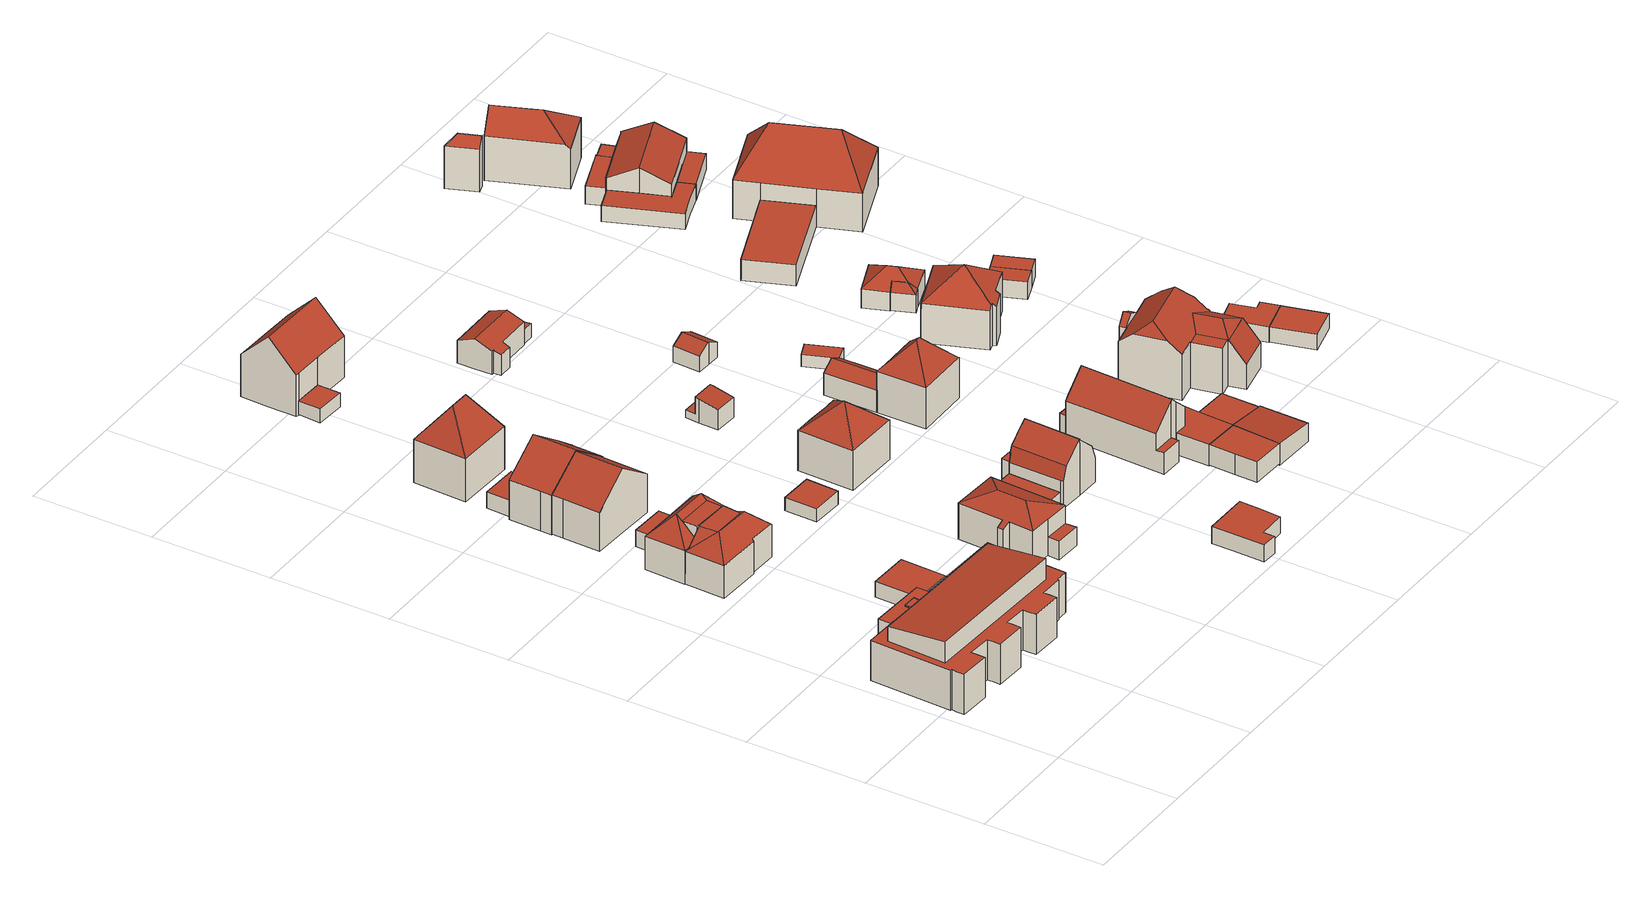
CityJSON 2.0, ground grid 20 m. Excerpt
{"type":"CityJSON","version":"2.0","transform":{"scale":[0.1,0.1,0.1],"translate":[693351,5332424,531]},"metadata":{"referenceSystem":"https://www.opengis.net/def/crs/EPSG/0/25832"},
"CityObjects":{
"building1":{"type":"Building","attributes":{"Gemeindeschluessel":"09162000","HoeheDach":"539.800","HoeheGrund":"533.140","Methode":"2000","NiedrigsteTraufeDesGebaeudes":"539.800","Geometrietyp2DReferenz":"3000","function":"51009_1610","roofType":"1000","measuredHeight":6.66},"geometry":[{"type":"MultiSurface","lod":"2","boundaries":[[[0,1,2,3,4,5,6,7,8,9,10,11,12,13]],[[0,14,15,1]],[[9,16,17,10]],[[5,18,19,6]],[[7,20,21,8]],[[22,23,24,17,16,21,20,19,18,25,26,27,15,14]],[[11,24,23,12]],[[3,26,25,4]],[[12,23,22,13]],[[1,15,27,2]],[[2,27,26,3]],[[6,19,20,7]],[[8,21,16,9]],[[13,22,14,0]],[[10,17,24,11]],[[4,25,18,5]]],"semantics":{"surfaces":[{"type":"GroundSurface"},{"type":"WallSurface"},{"type":"RoofSurface"}],"values":[0,1,1,1,1,2,1,1,1,1,1,1,1,1,1,1]}}]},
"building2":{"type":"Building","attributes":{"Gemeindeschluessel":"09162000","HoeheDach":"543.590","HoeheGrund":"533.130","Methode":"2000","NiedrigsteTraufeDesGebaeudes":"540.020","Geometrietyp2DReferenz":"3000","function":"31001_9998","roofType":"1000","measuredHeight":10.46,"storeysAboveGround":3},"geometry":[{"type":"MultiSurface","lod":"2","boundaries":[[[8,28,29,30]],[[31,32,33,34,35,36]],[[37,38,39,40]],[[41,42,43,44,45,46]],[[4,47,48,3]],[[13,49,50,12]],[[51,52,53,54]],[[10,55,56,9]],[[45,57,52,51,58,46]],[[3,48,59,60]],[[61,62,63,64]],[[52,57,45,44,43,65,66,67,68,69,70,71,39,38,72,73,74,75,35,34,33,76,63,62,77,78,59,48,47,79,80,29,28,56,55,81,50,49,82,83,84,53],[85,86,87,88]],[[53,84,83,89,90,54]],[[91,76,33,32]],[[92,93,60,59,78,77]],[[5,79,47,4]],[[69,68,67,94,95,96]],[[73,72,38,37,97,98]],[[87,99,100,88]],[[9,56,28,8]],[[101,102,36,35,75,74]],[[0,82,49,13]],[[103,104,40,39,71,70]],[[12,50,81,11]],[[6,80,79,5]],[[88,100,105,85]],[[64,63,76,91]],[[99,106,105,100]],[[93,92,61,64,91,32,31,36,102,101,98,97,37,40,104,103,96,95,94,107,108,42,41,46,58,51,54,90,89,0,13,12,11,10,9,8,30,6,5,4,3,60]],[[86,106,99,87]],[[85,105,106,86]],[[89,83,82,0]],[[11,81,55,10]],[[42,108,107,66,65,43]],[[94,67,66,107]],[[92,77,62,61]],[[101,74,73,98]],[[6,30,29,80]],[[103,70,69,96]]],"semantics":{"surfaces":[{"type":"WallSurface"},{"type":"RoofSurface"},{"type":"GroundSurface"}],"values":[0,0,0,0,0,0,0,0,0,0,0,1,0,0,0,0,0,0,0,0,0,0,0,0,0,0,0,1,2,0,0,0,0,0,0,0,0,0,0]}}]},
"building3":{"type":"Building","attributes":{"Gemeindeschluessel":"09162000","HoeheDach":"541.730","HoeheGrund":"533.090","Methode":"2000","NiedrigsteTraufeDesGebaeudes":"538.731","Geometrietyp2DReferenz":"3000","function":"31001_1000","roofType":"3200","measuredHeight":8.64,"storeysAboveGround":2},"geometry":[{"type":"MultiSurface","lod":"2","boundaries":[[[109,110,111,112]],[[113,114,115,116,117,118]],[[119,117,116,120]],[[117,119,121,111,110,122,123,118]],[[124,125,126,127,128,129,120]],[[130,123,127,126]],[[119,120,129]],[[124,120,116,115]],[[122,110,109]],[[114,125,124,115]],[[126,125,114,113,130]],[[130,113,118,123]],[[129,128,112,121,119]],[[112,111,121]],[[128,127,123,122,109,112]]],"semantics":{"surfaces":[{"type":"RoofSurface"},{"type":"GroundSurface"},{"type":"WallSurface"}],"values":[0,1,2,2,0,0,0,2,0,2,2,2,0,0,0]}}]},
"building4":{"type":"Building","attributes":{"Gemeindeschluessel":"09162000","HoeheDach":"535.690","HoeheGrund":"532.960","Methode":"1000","NiedrigsteTraufeDesGebaeudes":"535.690","Geometrietyp2DReferenz":"3000","function":"31001_2000","roofType":"1000","measuredHeight":2.73},"geometry":[{"type":"MultiSurface","lod":"2","boundaries":[[[131,132,133,134]],[[135,136,137,138]],[[138,137,132,131]],[[136,133,132,137]],[[138,131,134,135]],[[134,133,136,135]]],"semantics":{"surfaces":[{"type":"WallSurface"},{"type":"RoofSurface"},{"type":"GroundSurface"}],"values":[0,0,0,1,2,0]}}]},
"building5":{"type":"Building","attributes":{"Gemeindeschluessel":"09162000","HoeheDach":"542.100","HoeheGrund":"533.000","Methode":"2000","NiedrigsteTraufeDesGebaeudes":"538.499","Geometrietyp2DReferenz":"3000","function":"31001_1000","roofType":"3100","measuredHeight":9.1,"storeysAboveGround":2},"geometry":[{"type":"MultiSurface","lod":"2","boundaries":[[[139,140,141,142]],[[143,144,145,146,147]],[[148,149,150,151]],[[149,152,153,150]],[[153,152,147,146,154,141]],[[149,148,155]],[[156,139,142,157,145,144]],[[158,151,150]],[[139,156,159,155,148,151,158,140]],[[157,154,146,145]],[[158,150,153,140]],[[142,141,154,157]],[[159,156,144,143]],[[149,155,159,152]],[[153,141,140]],[[159,143,147,152]]],"semantics":{"surfaces":[{"type":"WallSurface"},{"type":"RoofSurface"},{"type":"GroundSurface"}],"values":[0,0,1,1,1,0,2,0,0,0,1,0,0,1,1,1]}}]},
"building6":{"type":"Building","attributes":{"Gemeindeschluessel":"09162000","HoeheDach":"535.598","HoeheGrund":"532.800","Methode":"1000","NiedrigsteTraufeDesGebaeudes":"535.598","Geometrietyp2DReferenz":"3000","function":"31001_2000","roofType":"1000","measuredHeight":2.8},"geometry":[{"type":"MultiSurface","lod":"2","boundaries":[[[160,161,162,163]],[[164,165,162,161]],[[160,163,166,167]],[[163,162,165,166]],[[166,165,164,167]],[[167,164,161,160]]],"semantics":{"surfaces":[{"type":"WallSurface"},{"type":"RoofSurface"},{"type":"GroundSurface"}],"values":[0,1,2,0,0,0]}}]},
"building7":{"type":"Building","attributes":{"Gemeindeschluessel":"09162000","HoeheDach":"543.839","HoeheGrund":"532.810","Methode":"1000","NiedrigsteTraufeDesGebaeudes":"539.533","Geometrietyp2DReferenz":"3000","function":"31001_1000","roofType":"3100","measuredHeight":11.03,"storeysAboveGround":2},"geometry":[{"type":"MultiSurface","lod":"2","boundaries":[[[168,169,170,171]],[[172,173,174,175,171,170]],[[176,177,178,179,180,181]],[[181,180,169,168]],[[179,172,170,169,180]],[[182,183,178,177]],[[178,183,173,172,179]],[[174,173,183,182]],[[177,176,181,168,171,175,174,182]]],"semantics":{"surfaces":[{"type":"WallSurface"},{"type":"RoofSurface"},{"type":"GroundSurface"}],"values":[0,0,0,0,1,0,1,0,2]}}]},
"building8":{"type":"Building","attributes":{"Gemeindeschluessel":"09162000","HoeheDach":"535.730","HoeheGrund":"532.860","Methode":"1000","NiedrigsteTraufeDesGebaeudes":"535.730","Geometrietyp2DReferenz":"3000","function":"31001_2000","roofType":"1000","measuredHeight":2.87,"storeysAboveGround":1},"geometry":[{"type":"MultiSurface","lod":"2","boundaries":[[[184,185,186,187]],[[188,189,190,191]],[[187,186,189,188]],[[186,185,192,190,189]],[[188,191,193,184,187]],[[193,192,185,184]],[[191,190,192,193]]],"semantics":{"surfaces":[{"type":"WallSurface"},{"type":"RoofSurface"},{"type":"GroundSurface"}],"values":[0,0,0,1,2,0,0]}}]},
"building9":{"type":"Building","attributes":{"Gemeindeschluessel":"09162000","HoeheDach":"543.816","HoeheGrund":"532.580","Methode":"2000","NiedrigsteTraufeDesGebaeudes":"535.851","Geometrietyp2DReferenz":"3000","function":"31001_1000","roofType":"3100","measuredHeight":11.24,"storeysAboveGround":2},"geometry":[{"type":"MultiSurface","lod":"2","boundaries":[[[194,195,196,197,198,199,200]],[[201,202,203,195,194,204]],[[205,206,207,208,202,201,204,209,210,211,212,213,214,215,216,217,218,219,220]],[[215,221,222,216]],[[204,194,200,209]],[[220,223,224,205]],[[205,224,225,206]],[[226,227,228,229]],[[212,197,196,213]],[[218,230,231,219]],[[211,198,197,212]],[[206,225,232,207]],[[208,207,232,229,228,203,202]],[[209,200,199,210]],[[232,225,224,223,231,230,226,229]],[[203,228,227,222,221,233,196,195]],[[233,214,213,196]],[[227,226,230,218,217,216,222]],[[210,199,198,211]],[[214,233,221,215]],[[219,231,223,220]]],"semantics":{"surfaces":[{"type":"RoofSurface"},{"type":"WallSurface"},{"type":"GroundSurface"}],"values":[0,1,2,1,1,1,1,1,1,1,1,1,1,1,0,0,1,1,1,1,1]}}]},
"building10":{"type":"Building","attributes":{"Gemeindeschluessel":"09162000","HoeheDach":"545.790","HoeheGrund":"532.660","Methode":"2000","NiedrigsteTraufeDesGebaeudes":"536.599","Geometrietyp2DReferenz":"3000","function":"31001_1000","roofType":"3200","measuredHeight":13.13,"storeysAboveGround":2},"geometry":[{"type":"MultiSurface","lod":"2","boundaries":[[[234,235,236,237]],[[238,239,240,241,242,243,244,245]],[[240,236,235,246,247,241]],[[234,248,249,250,251,252,253,254,247,246,235]],[[255,243,242,256]],[[247,254,253,257,256,242,241]],[[248,258,245,249]],[[252,259,257,253]],[[234,237,258,248]],[[244,243,255,259,252,251,250]],[[256,257,259,255]],[[237,236,240,239]],[[244,250,249,245]],[[238,245,258]],[[237,239,238,258]]],"semantics":{"surfaces":[{"type":"WallSurface"},{"type":"RoofSurface"},{"type":"GroundSurface"}],"values":[0,1,0,2,0,0,0,0,0,0,1,1,0,1,1]}}]},
"building11":{"type":"Building","attributes":{"Gemeindeschluessel":"09162000","HoeheDach":"540.600","HoeheGrund":"532.830","Methode":"2000","NiedrigsteTraufeDesGebaeudes":"535.980","Geometrietyp2DReferenz":"3000","function":"31001_1000","roofType":"3200","measuredHeight":7.77,"storeysAboveGround":2},"geometry":[{"type":"MultiSurface","lod":"2","boundaries":[[[260,261,262,263]],[[264,265,266,267]],[[268,269,270,271]],[[272,273,274,275,276,277,278,260,263,279,280,281]],[[274,282,283,275]],[[277,284,285,278]],[[274,273,265,264,282]],[[276,286,284,277]],[[261,285,284,287,268,271,288,262]],[[288,279,263,262]],[[280,271,270,281]],[[289,290,269,268,287]],[[286,266,265,289,287,284]],[[276,275,283,267,266,286]],[[279,288,271,280]],[[273,272,290,289,265]],[[282,264,267,283]],[[272,281,270,269,290]],[[261,260,278,285]]],"semantics":{"surfaces":[{"type":"WallSurface"},{"type":"RoofSurface"},{"type":"GroundSurface"}],"values":[0,0,1,2,0,0,0,0,1,0,0,1,1,0,0,0,1,0,0]}}]},
"building12":{"type":"Building","attributes":{"Gemeindeschluessel":"09162000","HoeheDach":"535.131","HoeheGrund":"532.790","Methode":"1000","NiedrigsteTraufeDesGebaeudes":"535.131","Geometrietyp2DReferenz":"3000","function":"31001_2000","roofType":"1000","measuredHeight":2.34},"geometry":[{"type":"MultiSurface","lod":"2","boundaries":[[[291,292,293,294]],[[292,295,296,293]],[[293,296,297,294]],[[294,297,298,291]],[[291,298,295,292]],[[297,296,295,298]]],"semantics":{"surfaces":[{"type":"GroundSurface"},{"type":"WallSurface"},{"type":"RoofSurface"}],"values":[0,1,1,1,1,2]}}]},
"building13":{"type":"Building","attributes":{"Gemeindeschluessel":"09162000","HoeheDach":"535.209","HoeheGrund":"532.780","Methode":"1000","NiedrigsteTraufeDesGebaeudes":"535.209","Geometrietyp2DReferenz":"3000","function":"51009_1610","roofType":"1000","measuredHeight":2.43},"geometry":[{"type":"MultiSurface","lod":"2","boundaries":[[[299,300,301,302]],[[303,299,302,304]],[[305,300,299,303]],[[304,302,301,306]],[[306,301,300,305]],[[304,306,305,303]]],"semantics":{"surfaces":[{"type":"RoofSurface"},{"type":"WallSurface"},{"type":"GroundSurface"}],"values":[0,1,1,1,1,2]}}]},
"building14":{"type":"Building","attributes":{"Gemeindeschluessel":"09162000","HoeheDach":"535.800","HoeheGrund":"532.840","Methode":"1000","NiedrigsteTraufeDesGebaeudes":"535.800","Geometrietyp2DReferenz":"3000","function":"31001_2000","roofType":"1000","measuredHeight":2.96},"geometry":[{"type":"MultiSurface","lod":"2","boundaries":[[[307,308,309,310]],[[310,309,311,312,313]],[[281,272,313,312]],[[308,314,311,309]],[[307,272,281,314,308]],[[281,312,311,314]],[[272,307,310,313]]],"semantics":{"surfaces":[{"type":"WallSurface"},{"type":"RoofSurface"},{"type":"GroundSurface"}],"values":[0,1,0,0,2,0,0]}}]},
"building15":{"type":"Building","attributes":{"Gemeindeschluessel":"09162000","HoeheDach":"536.306","HoeheGrund":"533.400","Methode":"1000","NiedrigsteTraufeDesGebaeudes":"536.306","Geometrietyp2DReferenz":"3000","function":"31001_2000","roofType":"1000","measuredHeight":2.91},"geometry":[{"type":"MultiSurface","lod":"2","boundaries":[[[315,316,317,318,319,320,321]],[[315,322,323,324,316]],[[321,325,322,315]],[[326,319,318,327]],[[322,325,328,326,327,329,324,323]],[[327,318,317,329]],[[329,317,316,324]],[[328,320,319,326]],[[325,321,320,328]]],"semantics":{"surfaces":[{"type":"RoofSurface"},{"type":"WallSurface"},{"type":"GroundSurface"}],"values":[0,1,1,1,2,1,1,1,1]}}]},
"building16":{"type":"Building","attributes":{"Gemeindeschluessel":"09162000","HoeheDach":"535.307","HoeheGrund":"532.850","Methode":"1000","NiedrigsteTraufeDesGebaeudes":"535.307","Geometrietyp2DReferenz":"3000","function":"31001_2000","roofType":"1000","measuredHeight":2.46},"geometry":[{"type":"MultiSurface","lod":"2","boundaries":[[[330,331,332,333,334]],[[335,336,337,338,339]],[[331,338,337,332]],[[330,339,338,331]],[[334,335,339,330]],[[333,336,335,334]],[[332,337,336,333]]],"semantics":{"surfaces":[{"type":"GroundSurface"},{"type":"RoofSurface"},{"type":"WallSurface"}],"values":[0,1,2,2,2,2,2]}}]},
"building17":{"type":"Building","attributes":{"Gemeindeschluessel":"09162000","HoeheDach":"544.731","HoeheGrund":"532.720","Methode":"1000","NiedrigsteTraufeDesGebaeudes":"539.828","Geometrietyp2DReferenz":"3000","function":"31001_1000","roofType":"3100","measuredHeight":12.01,"storeysAboveGround":2},"geometry":[{"type":"MultiSurface","lod":"2","boundaries":[[[340,341,342,343,344,345]],[[346,347,348,340,345,349]],[[350,348,347,351]],[[342,341,352,353,354,343]],[[348,350,355,352,341,340]],[[356,346,349,357]],[[351,347,346,356]],[[358,344,343,354]],[[349,345,344,358,359,357]],[[355,350,351,356,357,359,358,354,353,352]]],"semantics":{"surfaces":[{"type":"RoofSurface"},{"type":"WallSurface"},{"type":"GroundSurface"}],"values":[0,0,1,1,1,1,1,1,1,2]}}]},
"building18":{"type":"Building","attributes":{"Gemeindeschluessel":"09162000","HoeheDach":"537.355","HoeheGrund":"532.700","Methode":"2000","NiedrigsteTraufeDesGebaeudes":"536.132","Geometrietyp2DReferenz":"3000","function":"51009_1610","roofType":"2100","measuredHeight":4.66},"geometry":[{"type":"MultiSurface","lod":"2","boundaries":[[[360,361,362,363]],[[354,364,365,353]],[[353,360,363,354]],[[364,362,361,365]],[[365,361,360,353]],[[354,363,362,364]]],"semantics":{"surfaces":[{"type":"RoofSurface"},{"type":"GroundSurface"},{"type":"WallSurface"}],"values":[0,1,2,2,2,2]}}]},
"building19":{"type":"Building","attributes":{"Gemeindeschluessel":"09162000","HoeheDach":"543.880","HoeheGrund":"532.880","Methode":"2000","NiedrigsteTraufeDesGebaeudes":"537.580","Geometrietyp2DReferenz":"3000","function":"31001_1000","roofType":"3500","measuredHeight":11,"storeysAboveGround":2},"geometry":[{"type":"MultiSurface","lod":"2","boundaries":[[[366,367,368,369,370]],[[371,372,373]],[[374,375,372,376]],[[377,378,370,369]],[[379,380,381,367,366,382,374,376]],[[374,382,378,377,383,375]],[[373,384,385]],[[381,386,368,367]],[[381,380,385,384,386]],[[379,371,385,380]],[[373,372,375,383,368,386,384]],[[379,376,372,371]],[[369,368,383,377]],[[366,370,378,382]],[[371,373,385]]],"semantics":{"surfaces":[{"type":"WallSurface"},{"type":"RoofSurface"},{"type":"GroundSurface"}],"values":[0,1,0,1,2,0,1,0,0,0,1,0,0,0,1]}}]},
"building20":{"type":"Building","attributes":{"Gemeindeschluessel":"09162000","HoeheDach":"542.470","HoeheGrund":"532.840","Methode":"2000","NiedrigsteTraufeDesGebaeudes":"536.960","Geometrietyp2DReferenz":"3000","function":"31001_1000","roofType":"3400","measuredHeight":9.63,"storeysAboveGround":2},"geometry":[{"type":"MultiSurface","lod":"2","boundaries":[[[387,388,389,390]],[[391,392,393,394,395,396]],[[393,397,398,399,400,394]],[[401,402,398,397]],[[403,404,388,387]],[[394,400,405,406,407,395]],[[395,407,408,389,388,404,396]],[[409,410,405,400,399]],[[392,411,401,397,393]],[[412,402,401,411]],[[413,406,405,410,414,415]],[[416,408,407,406,413]],[[416,413,415,417]],[[412,409,399,398,402]],[[391,396,404,403]],[[392,391,403,387,390,418,414,410,409,412,411]],[[418,390,389,408,416,417]],[[418,417,415,414]]],"semantics":{"surfaces":[{"type":"WallSurface"},{"type":"RoofSurface"},{"type":"GroundSurface"}],"values":[0,0,1,1,0,1,1,0,0,0,0,0,1,0,0,2,0,0]}}]},
"building21":{"type":"Building","attributes":{"Gemeindeschluessel":"09162000","HoeheDach":"536.840","HoeheGrund":"532.590","Methode":"2000","NiedrigsteTraufeDesGebaeudes":"533.920","Geometrietyp2DReferenz":"3000","function":"31001_2000","roofType":"2100","measuredHeight":4.25},"geometry":[{"type":"MultiSurface","lod":"2","boundaries":[[[419,420,421,422,423,424]],[[423,422,425,426,427,428,429]],[[430,419,424,431]],[[432,420,419,430]],[[425,422,421,433]],[[420,432,434,435,436,433,421]],[[431,424,423,429]],[[433,436,426,425]],[[427,426,436,435]],[[434,432,430,431,429,428,427,435]]],"semantics":{"surfaces":[{"type":"RoofSurface"},{"type":"WallSurface"},{"type":"GroundSurface"}],"values":[0,1,1,1,1,1,1,0,1,2]}}]},
"building22":{"type":"Building","attributes":{"Gemeindeschluessel":"09162000","HoeheDach":"536.659","HoeheGrund":"533.250","Methode":"1000","NiedrigsteTraufeDesGebaeudes":"536.659","Geometrietyp2DReferenz":"3000","function":"31001_2000","roofType":"1000","measuredHeight":3.41},"geometry":[{"type":"MultiSurface","lod":"2","boundaries":[[[437,438,439,440]],[[441,442,443,444]],[[442,441,438,437]],[[439,438,441,444,445,446,447]],[[446,448,449,447]],[[448,446,445,444,443]],[[447,449,440,439]],[[437,440,449,448,443,442]]],"semantics":{"surfaces":[{"type":"WallSurface"},{"type":"GroundSurface"},{"type":"RoofSurface"}],"values":[0,0,0,1,0,0,0,2]}}]},
"building23":{"type":"Building","attributes":{"Gemeindeschluessel":"09162000","HoeheDach":"537.062","HoeheGrund":"531.990","Methode":"2000","NiedrigsteTraufeDesGebaeudes":"535.500","Geometrietyp2DReferenz":"3000","function":"31001_1000","roofType":"3100","measuredHeight":5.07,"storeysAboveGround":1},"geometry":[{"type":"MultiSurface","lod":"2","boundaries":[[[450,451,452,453,454,455]],[[456,457,458,459]],[[460,458,457,461]],[[452,451,450,462,463,464,465,460,461,466]],[[467,462,450,455]],[[468,465,464,469]],[[463,462,467,470,469,464]],[[466,461,457,456,471,472]],[[453,452,466,472]],[[473,468,469,470,467,455,454,453,472,471,456,459]],[[465,468,473,459,458,460]]],"semantics":{"surfaces":[{"type":"WallSurface"},{"type":"RoofSurface"},{"type":"GroundSurface"}],"values":[0,0,1,1,0,0,0,0,0,2,0]}}]},
"building24":{"type":"Building","attributes":{"Gemeindeschluessel":"09162000","HoeheDach":"543.070","HoeheGrund":"532.883","Methode":"2000","NiedrigsteTraufeDesGebaeudes":"536.210","Geometrietyp2DReferenz":"3000","function":"31001_1000","roofType":"3100","measuredHeight":10.19,"storeysAboveGround":2},"geometry":[{"type":"MultiSurface","lod":"2","boundaries":[[[474,475,476,477]],[[478,479,476,480,481]],[[482,483,484,485]],[[486,487,488,489]],[[490,491,492,493]],[[494,495,496,497]],[[498,477,476,479,499]],[[500,490,493,474,477,498,482,485,501,502,494,497,486,489]],[[498,499,483,482]],[[500,489,488,503,504]],[[478,484,483,499,479]],[[502,505,495,494]],[[488,487,496,495,505,506,481,480,503]],[[491,507,508,492]],[[501,485,484,478,481,506]],[[507,504,509,508]],[[501,506,505,502]],[[474,493,492,508,509,475]],[[497,496,487,486]],[[504,503,480,476,475,509]],[[490,500,504,507,491]]],"semantics":{"surfaces":[{"type":"WallSurface"},{"type":"GroundSurface"},{"type":"RoofSurface"}],"values":[0,0,0,0,0,0,0,1,0,0,2,0,2,2,0,0,0,0,0,2,0]}}]},
"building25":{"type":"Building","attributes":{"Gemeindeschluessel":"09162000","HoeheDach":"537.780","HoeheGrund":"532.770","Methode":"1000","NiedrigsteTraufeDesGebaeudes":"536.573","Geometrietyp2DReferenz":"3000","function":"31001_2000","roofType":"3100","measuredHeight":5.01},"geometry":[{"type":"MultiSurface","lod":"2","boundaries":[[[510,511,512,513]],[[513,512,514,515,516]],[[517,518,519,520]],[[513,516,517,520,521,510]],[[516,515,518,517]],[[521,522,511,510]],[[512,511,522,514]],[[515,514,522,519,518]],[[520,519,522,521]]],"semantics":{"surfaces":[{"type":"WallSurface"},{"type":"GroundSurface"},{"type":"RoofSurface"}],"values":[0,0,0,1,0,0,2,2,0]}}]},
"building26":{"type":"Building","attributes":{"Gemeindeschluessel":"09162000","HoeheDach":"536.667","HoeheGrund":"532.958","Methode":"1000","NiedrigsteTraufeDesGebaeudes":"536.667","Geometrietyp2DReferenz":"3000","function":"31001_2000","roofType":"1000","measuredHeight":3.71},"geometry":[{"type":"MultiSurface","lod":"2","boundaries":[[[523,437,524,525]],[[526,527,528,529,524,437,442,443,530]],[[531,528,527,532]],[[533,529,528,531]],[[534,526,530,535]],[[525,524,529,533]],[[526,534,532,527]],[[536,443,442,537]],[[537,442,437,523]],[[532,534,535,536,537,523,525,533,531]],[[535,530,443,536]]],"semantics":{"surfaces":[{"type":"WallSurface"},{"type":"RoofSurface"},{"type":"GroundSurface"}],"values":[0,1,0,0,0,0,0,0,0,2,0]}}]},
"building27":{"type":"Building","attributes":{"Gemeindeschluessel":"09162000","HoeheDach":"544.230","HoeheGrund":"532.770","Methode":"2000","NiedrigsteTraufeDesGebaeudes":"538.710","Geometrietyp2DReferenz":"3000","function":"31001_1000","roofType":"3200","measuredHeight":11.46,"storeysAboveGround":2},"geometry":[{"type":"MultiSurface","lod":"2","boundaries":[[[538,539,540,541,542,543]],[[544,545,546,547]],[[545,548,539,538,546]],[[549,550,551,552,553,554]],[[555,556,557,558]],[[559,560,553,552]],[[547,546,543,517]],[[561,562,563,564]],[[544,549,554,548,545]],[[565,513,541,540]],[[566,567,568,569]],[[538,543,546]],[[551,563,562,568,567,557,556,559,552]],[[517,543,542,516]],[[558,557,567,566]],[[569,568,562,561]],[[548,554,553,560,570,540,539]],[[555,571,570,560,559,556]],[[565,540,570,571]],[[549,544,547,517,516,513,565,571,555,558,566,569,561,564,550]],[[516,542,541,513]],[[564,563,551,550]]],"semantics":{"surfaces":[{"type":"RoofSurface"},{"type":"WallSurface"},{"type":"GroundSurface"}],"values":[0,1,0,1,1,1,1,1,1,1,1,0,0,1,1,1,0,1,1,2,1,1]}}]},
"building28":{"type":"Building","attributes":{"Gemeindeschluessel":"09162000","HoeheDach":"536.668","HoeheGrund":"532.780","Methode":"1000","NiedrigsteTraufeDesGebaeudes":"535.454","Geometrietyp2DReferenz":"3000","function":"31001_2000","roofType":"3100","measuredHeight":3.89},"geometry":[{"type":"MultiSurface","lod":"2","boundaries":[[[572,573,574,575,576]],[[577,578,579,580]],[[581,574,573,582]],[[583,584,572,576,578,577]],[[582,584,583,577,580,585,586,581]],[[587,575,574,581,586,585,580,579]],[[576,575,587,579,578]],[[582,573,572,584]]],"semantics":{"surfaces":[{"type":"RoofSurface"},{"type":"WallSurface"},{"type":"GroundSurface"}],"values":[0,1,1,1,2,1,0,1]}}]},
"building29":{"type":"Building","attributes":{"Gemeindeschluessel":"09162000","HoeheDach":"534.645","HoeheGrund":"532.190","Methode":"1000","NiedrigsteTraufeDesGebaeudes":"534.645","Geometrietyp2DReferenz":"3000","function":"31001_2000","roofType":"1000","measuredHeight":2.46},"geometry":[{"type":"MultiSurface","lod":"2","boundaries":[[[588,589,590,591,592,593]],[[594,595,589,588,593,596]],[[597,591,590,598]],[[594,596,599,597,598,595]],[[593,592,591,597,599,596]],[[598,590,589,595]]],"semantics":{"surfaces":[{"type":"RoofSurface"},{"type":"WallSurface"},{"type":"GroundSurface"}],"values":[0,1,1,2,1,1]}}]},
"building30":{"type":"Building","attributes":{"Gemeindeschluessel":"09162000","HoeheDach":"536.725","HoeheGrund":"532.930","Methode":"2000","NiedrigsteTraufeDesGebaeudes":"535.840","Geometrietyp2DReferenz":"3000","function":"31001_2000","roofType":"1000","measuredHeight":3.79},"geometry":[{"type":"MultiSurface","lod":"2","boundaries":[[[600,601,448,602]],[[603,443,604,605,606,607]],[[607,606,608,609]],[[609,608,610,611,601,600]],[[605,604,611,610]],[[603,607,609,600,602,612]],[[448,601,611,604,443]],[[610,608,606,605]],[[448,443,603,612,602]]],"semantics":{"surfaces":[{"type":"WallSurface"},{"type":"GroundSurface"},{"type":"RoofSurface"}],"values":[0,0,0,0,0,1,2,2,0]}}]},
"building31":{"type":"Building","attributes":{"Gemeindeschluessel":"09162000","HoeheDach":"534.910","HoeheGrund":"532.840","Methode":"2000","NiedrigsteTraufeDesGebaeudes":"534.910","Geometrietyp2DReferenz":"3000","function":"31001_2000","roofType":"1000","measuredHeight":2.07},"geometry":[{"type":"MultiSurface","lod":"2","boundaries":[[[613,614,615,616]],[[616,617,618,613]],[[617,619,620,618]],[[615,619,617,616]],[[614,620,619,615]],[[613,618,620,614]]],"semantics":{"surfaces":[{"type":"GroundSurface"},{"type":"WallSurface"},{"type":"RoofSurface"}],"values":[0,1,2,1,1,1]}}]},
"building32":{"type":"Building","attributes":{"Gemeindeschluessel":"09162000","HoeheDach":"544.580","HoeheGrund":"532.820","Methode":"2000","NiedrigsteTraufeDesGebaeudes":"537.055","Geometrietyp2DReferenz":"3000","function":"31001_1000","roofType":"3100","measuredHeight":11.76,"storeysAboveGround":2},"geometry":[{"type":"MultiSurface","lod":"2","boundaries":[[[621,622,623,624]],[[625,626,627,628,629,630,631,632,633,634,635,636,637]],[[638,639,640,641]],[[642,643,644,645]],[[633,646,647,648,634]],[[649,650,651,652,653]],[[622,654,655,630,629]],[[656,641,640,657,632,631]],[[658,659,660,661,662]],[[663,664,621,624]],[[642,645,665,666,667,650,649,668,669,670,671,672,638,641,656,655,654,673,674]],[[668,661,660,669]],[[658,662,653,652]],[[673,664,663,674]],[[659,658,652]],[[657,675,646,633,632]],[[656,631,630,655]],[[668,649,653,662,661]],[[665,645,644,626,625]],[[657,640,639,675]],[[671,670,659,676]],[[644,643,627,626]],[[636,635,677]],[[667,666,637,636,677,678]],[[642,674,663,624,643]],[[634,648,676,659,652,651,678,677,635]],[[666,665,625,637]],[[623,622,629,628]],[[673,654,622,621,664]],[[672,671,676,648,647]],[[638,672,647,646,675,639]],[[670,669,660,659]],[[650,667,678,651]],[[623,628,627,643,624]]],"semantics":{"surfaces":[{"type":"RoofSurface"},{"type":"WallSurface"},{"type":"GroundSurface"}],"values":[0,0,1,1,0,1,1,1,0,0,2,1,0,1,1,1,1,1,1,0,1,0,0,1,1,0,1,0,1,1,1,1,1,0]}}]},
"building33":{"type":"Building","attributes":{"Gemeindeschluessel":"09162000","HoeheDach":"543.860","HoeheGrund":"533.130","Methode":"2000","NiedrigsteTraufeDesGebaeudes":"539.791","Geometrietyp2DReferenz":"3000","function":"31001_1000","roofType":"3500","measuredHeight":10.73,"storeysAboveGround":2},"geometry":[{"type":"MultiSurface","lod":"2","boundaries":[[[679,680,681,682]],[[683,684,685,686,687]],[[687,686,680,679]],[[688,682,681,689]],[[690,691,692,684,683,688,689,693]],[[690,694,695,691]],[[689,681,696,693]],[[691,695,697,692]],[[690,693,696,698,694]],[[692,697,685,684]],[[698,696,681,680]],[[685,697,695,694,698,680,686]],[[688,683,687,679,682]]],"semantics":{"surfaces":[{"type":"RoofSurface"},{"type":"WallSurface"},{"type":"GroundSurface"}],"values":[0,1,0,1,2,1,1,1,1,1,0,0,1]}}]},
"building34":{"type":"Building","attributes":{"Gemeindeschluessel":"09162000","HoeheDach":"537.237","HoeheGrund":"533.120","Methode":"2000","NiedrigsteTraufeDesGebaeudes":"536.227","Geometrietyp2DReferenz":"3000","function":"51009_1610","roofType":"3200","measuredHeight":4.12},"geometry":[{"type":"MultiSurface","lod":"2","boundaries":[[[699,700,701,702]],[[702,703,704,699]],[[705,706,707]],[[699,704,706,705,700]],[[701,707,703,702]],[[700,705,707,701]],[[707,706,704,703]]],"semantics":{"surfaces":[{"type":"GroundSurface"},{"type":"WallSurface"},{"type":"RoofSurface"}],"values":[0,1,2,1,1,1,2]}}]},
"building35":{"type":"Building","attributes":{"Gemeindeschluessel":"09162000","HoeheDach":"538.477","HoeheGrund":"532.960","Methode":"1000","NiedrigsteTraufeDesGebaeudes":"536.188","Geometrietyp2DReferenz":"3000","function":"31001_2000","roofType":"3200","measuredHeight":5.52},"geometry":[{"type":"MultiSurface","lod":"2","boundaries":[[[708,709,710,711]],[[712,703,713,714]],[[703,704,706,708,711,713]],[[711,710,713]],[[705,709,708,706]],[[714,713,710,715]],[[716,717,705,706,704,718]],[[718,704,703,712]],[[717,716,718,712,714,715,719]],[[719,709,705,717]],[[715,710,709,719]]],"semantics":{"surfaces":[{"type":"RoofSurface"},{"type":"WallSurface"},{"type":"GroundSurface"}],"values":[0,1,0,0,0,1,1,1,2,1,1]}}]},
"building36":{"type":"Building","attributes":{"Gemeindeschluessel":"09162000","HoeheDach":"535.772","HoeheGrund":"533.210","Methode":"1000","NiedrigsteTraufeDesGebaeudes":"535.772","Geometrietyp2DReferenz":"3000","function":"31001_2000","roofType":"1000","measuredHeight":2.56},"geometry":[{"type":"MultiSurface","lod":"2","boundaries":[[[720,721,722,723]],[[720,724,725,721]],[[723,726,724,720]],[[722,727,726,723]],[[721,725,727,722]],[[726,727,725,724]]],"semantics":{"surfaces":[{"type":"GroundSurface"},{"type":"WallSurface"},{"type":"RoofSurface"}],"values":[0,1,1,1,1,2]}}]},
"building37":{"type":"Building","attributes":{"Gemeindeschluessel":"09162000","HoeheDach":"535.792","HoeheGrund":"533.080","Methode":"1000","NiedrigsteTraufeDesGebaeudes":"535.792","Geometrietyp2DReferenz":"3000","function":"31001_2000","roofType":"1000","measuredHeight":2.71},"geometry":[{"type":"MultiSurface","lod":"2","boundaries":[[[724,725,728,729,730,731]],[[732,724,731,733]],[[734,725,724,732]],[[733,735,736,737,734,732]],[[737,728,725,734]],[[735,730,729,736]],[[733,731,730,735]],[[736,729,728,737]]],"semantics":{"surfaces":[{"type":"RoofSurface"},{"type":"WallSurface"},{"type":"GroundSurface"}],"values":[0,1,1,2,1,1,1,1]}}]},
"building38":{"type":"Building","attributes":{"Gemeindeschluessel":"09162000","HoeheDach":"535.829","HoeheGrund":"532.820","Methode":"1000","NiedrigsteTraufeDesGebaeudes":"535.829","Geometrietyp2DReferenz":"3000","function":"31001_2000","roofType":"1000","measuredHeight":3.01},"geometry":[{"type":"MultiSurface","lod":"2","boundaries":[[[738,739,740,741]],[[742,743,739,738]],[[739,743,744,740]],[[745,744,743,742]],[[741,745,742,738]],[[741,740,744,745]]],"semantics":{"surfaces":[{"type":"WallSurface"},{"type":"RoofSurface"},{"type":"GroundSurface"}],"values":[0,0,1,0,2,0]}}]},
"building39":{"type":"Building","attributes":{"Gemeindeschluessel":"09162000","HoeheDach":"536.460","HoeheGrund":"532.860","Methode":"1000","NiedrigsteTraufeDesGebaeudes":"536.460","Geometrietyp2DReferenz":"3000","function":"31001_2000","roofType":"1000","measuredHeight":3.6},"geometry":[{"type":"MultiSurface","lod":"2","boundaries":[[[746,747,748,749]],[[750,751,752,753]],[[748,751,750,749]],[[747,752,751,748]],[[746,753,752,747]],[[749,750,753,746]]],"semantics":{"surfaces":[{"type":"GroundSurface"},{"type":"RoofSurface"},{"type":"WallSurface"}],"values":[0,1,2,2,2,2]}}]},
"building40":{"type":"Building","attributes":{"Gemeindeschluessel":"09162000","HoeheDach":"535.841","HoeheGrund":"532.790","Methode":"1000","NiedrigsteTraufeDesGebaeudes":"535.841","Geometrietyp2DReferenz":"3000","function":"31001_2000","roofType":"1000","measuredHeight":3.05},"geometry":[{"type":"MultiSurface","lod":"2","boundaries":[[[745,754,755,742]],[[755,756,743,742]],[[754,757,756,755]],[[742,743,744,745]],[[743,756,757,744]],[[745,744,757,754]]],"semantics":{"surfaces":[{"type":"GroundSurface"},{"type":"WallSurface"},{"type":"RoofSurface"}],"values":[0,1,1,1,2,1]}}]},
"building41":{"type":"Building","attributes":{"Gemeindeschluessel":"09162000","HoeheDach":"541.159","HoeheGrund":"532.470","Methode":"1000","NiedrigsteTraufeDesGebaeudes":"539.843","Geometrietyp2DReferenz":"3000","function":"51009_1610","roofType":"9999","measuredHeight":8.69},"geometry":[{"type":"MultiSurface","lod":"2","boundaries":[[[758,759,760,761]],[[758,761,762,763]],[[763,764,759,758]],[[762,765,764,763]],[[761,760,765,762]],[[764,765,760,759]]],"semantics":{"surfaces":[{"type":"WallSurface"},{"type":"GroundSurface"},{"type":"RoofSurface"}],"values":[0,1,0,0,0,2]}}]},
"building42":{"type":"Building","attributes":{"Gemeindeschluessel":"09162000","HoeheDach":"535.500","HoeheGrund":"532.790","Methode":"2000","NiedrigsteTraufeDesGebaeudes":"535.500","Geometrietyp2DReferenz":"3000","function":"51009_1610","roofType":"1000","measuredHeight":2.71},"geometry":[{"type":"MultiSurface","lod":"2","boundaries":[[[766,767,768,769,770,771,772,773]],[[774,775,776,777]],[[778,779,780,769,768,767,766,781,776,775]],[[782,778,775,774]],[[783,782,774,777,784,773,772,771,770,785]],[[780,785,770,769]],[[777,776,781,784]],[[782,783,785,780,779,778]],[[784,781,766,773]]],"semantics":{"surfaces":[{"type":"WallSurface"},{"type":"RoofSurface"},{"type":"GroundSurface"}],"values":[0,0,1,0,2,0,0,0,0]}}]},
"building43":{"type":"Building","attributes":{"Gemeindeschluessel":"09162000","HoeheDach":"535.800","HoeheGrund":"532.690","Methode":"2000","NiedrigsteTraufeDesGebaeudes":"535.800","Geometrietyp2DReferenz":"3000","function":"31001_2000","roofType":"1000","measuredHeight":3.11},"geometry":[{"type":"MultiSurface","lod":"2","boundaries":[[[786,787,788,789,790,791]],[[791,790,789,792,793,794]],[[795,794,793,792,796,797]],[[797,787,786,795]],[[795,786,791,794]],[[788,787,797,796,792,789]]],"semantics":{"surfaces":[{"type":"RoofSurface"},{"type":"WallSurface"},{"type":"GroundSurface"}],"values":[0,1,2,1,1,1]}}]},
"building44":{"type":"Building","attributes":{"Gemeindeschluessel":"09162000","HoeheDach":"539.802","HoeheGrund":"532.780","Methode":"1000","NiedrigsteTraufeDesGebaeudes":"537.557","Geometrietyp2DReferenz":"3000","function":"31001_1000","roofType":"3100","measuredHeight":7.02,"storeysAboveGround":1},"geometry":[{"type":"MultiSurface","lod":"2","boundaries":[[[798,799,800,801]],[[784,802,803,777]],[[777,803,799,798]],[[802,804,805,806,800,799,803]],[[807,804,808,809]],[[773,810,802,784]],[[811,770,773,784,777,798,801,812,813,807,809]],[[813,805,804,807]],[[812,806,805,813]],[[809,808,814,811]],[[810,815,814,808,804,802]],[[773,770,811,814,815,810]],[[801,800,806,812]]],"semantics":{"surfaces":[{"type":"WallSurface"},{"type":"RoofSurface"},{"type":"GroundSurface"}],"values":[0,0,0,1,0,0,2,0,0,0,1,0,0]}}]},
"building45":{"type":"Building","attributes":{"Gemeindeschluessel":"09162000","HoeheDach":"542.770","HoeheGrund":"532.250","Methode":"2000","NiedrigsteTraufeDesGebaeudes":"539.100","Geometrietyp2DReferenz":"3000","function":"31001_1000","roofType":"3200","measuredHeight":10.52,"storeysAboveGround":2},"geometry":[{"type":"MultiSurface","lod":"2","boundaries":[[[816,817,818,819]],[[820,821,822,823]],[[824,825,826,818,817]],[[818,826,827,828,829,819]],[[825,822,821,827,826]],[[830,822,825,824]],[[823,822,830,831]],[[832,831,830,824,817,816]],[[831,832,816,819,829,828,820,823]],[[828,827,821,820]]],"semantics":{"surfaces":[{"type":"WallSurface"},{"type":"RoofSurface"},{"type":"GroundSurface"}],"values":[0,0,1,0,1,1,0,0,2,0]}}]},
"building46":{"type":"Building","attributes":{"Gemeindeschluessel":"09162000","HoeheDach":"545.900","HoeheGrund":"532.750","Methode":"2000","NiedrigsteTraufeDesGebaeudes":"539.356","Geometrietyp2DReferenz":"3000","function":"31001_9998","roofType":"3200","measuredHeight":13.15,"storeysAboveGround":2},"geometry":[{"type":"MultiSurface","lod":"2","boundaries":[[[833,834,835,836]],[[837,835,834,838]],[[834,833,839]],[[840,841,842,843]],[[844,838,834,839]],[[842,835,837,843]],[[836,835,842]],[[844,845,840,843,837,838]],[[845,846,841,840]],[[844,839,846,845]],[[841,846,839,833,836,842]]],"semantics":{"surfaces":[{"type":"RoofSurface"},{"type":"WallSurface"},{"type":"GroundSurface"}],"values":[0,1,0,1,1,1,0,2,1,1,0]}}]},
"building47":{"type":"Building","attributes":{"Gemeindeschluessel":"09162000","HoeheDach":"535.480","HoeheGrund":"532.660","Methode":"2000","NiedrigsteTraufeDesGebaeudes":"535.480","Geometrietyp2DReferenz":"3000","function":"31001_2000","roofType":"1000","measuredHeight":2.82},"geometry":[{"type":"MultiSurface","lod":"2","boundaries":[[[847,848,780,849]],[[850,851,848,847]],[[849,780,769,852]],[[852,850,847,849]],[[852,769,851,850]],[[780,848,851,769]]],"semantics":{"surfaces":[{"type":"WallSurface"},{"type":"GroundSurface"},{"type":"RoofSurface"}],"values":[0,0,0,1,0,2]}}]},
"building48":{"type":"Building","attributes":{"Gemeindeschluessel":"09162000","HoeheDach":"535.300","HoeheGrund":"532.760","Methode":"2000","NiedrigsteTraufeDesGebaeudes":"535.300","Geometrietyp2DReferenz":"3000","function":"51009_1610","roofType":"1000","measuredHeight":2.54},"geometry":[{"type":"MultiSurface","lod":"2","boundaries":[[[853,854,812,801]],[[853,855,856,854]],[[801,857,855,853]],[[812,858,857,801]],[[854,856,858,812]],[[857,858,856,855]]],"semantics":{"surfaces":[{"type":"GroundSurface"},{"type":"WallSurface"},{"type":"RoofSurface"}],"values":[0,1,1,1,1,2]}}]}
},
"vertices":[
[69,322,21],[70,345,21],[168,341,21],[168,319,21],[163,319,21],[163,316,21],[140,317,21],[141,320,21],[141,329,21],[118,330,21],[118,321,21],[118,318,21],[73,319,21],[73,322,21],[69,322,88],[70,345,88],[118,330,88],[118,321,88],[163,316,88],[140,317,88],[141,320,88],[141,329,88],[73,322,88],[73,319,88],[118,318,88],[163,319,88],[168,319,88],[168,341,88],
[141,329,90],[140,320,90],[140,320,21],[279,177,21],[289,177,21],[289,177,90],[279,177,90],[249,178,90],[249,178,21],[196,180,21],[196,180,90],[157,182,90],[157,182,21],[21,164,21],[64,162,21],[64,162,90],[21,164,90],[11,164,90],[11,164,21],[163,319,90],[168,319,90],[73,322,90],[73,319,90],[12,186,21],[12,186,90],[10,186,90],[10,186,21],[118,321,90],[118,330,90],[11,177,90],[11,177,21],[317,314,90],[317,314,21],[312,231,21],[312,231,90],[310,179,90],[310,179,21],[64,175,90],[64,185,90],[104,183,90],[104,174,90],[103,161,90],[156,159,90],[157,172,90],[196,171,90],[196,158,90],[249,156,90],[249,169,90],[289,179,90],[314,231,90],[316,292,90],[163,316,90],[140,317,90],[118,318,90],[69,322,90],[15,324,90],[14,303,90],[26,302,90],[283,293,90],[280,194,90],[22,203,90],[15,324,21],[14,303,21],[289,179,21],[314,231,21],[316,292,21],[104,183,21],[104,174,21],[103,161,21],[196,171,21],[196,158,21],[280,194,126],[22,203,126],[249,156,21],[249,169,21],[156,159,21],[157,172,21],[26,302,115],[283,293,115],[64,185,21],[64,175,21],
[180,645,102],[183,676,102],[121,678,102],[121,647,102],[210,611,21],[160,613,21],[160,610,21],[84,613,21],[86,680,21],[212,675,21],[86,680,77],[84,613,77],[94,679,77],[207,675,77],[212,675,77],[160,610,77],[160,613,80],[207,611,80],[180,639,107],[126,641,107],[118,642,107],[210,611,77],
[202,432,20],[202,432,47],[269,430,47],[269,430,20],[267,354,20],[267,354,47],[200,356,47],[200,356,20],
[87,680,20],[87,680,77],[89,749,77],[89,749,20],[215,744,75],[215,744,20],[192,745,20],[192,745,78],[212,745,78],[181,676,102],[182,703,102],[119,705,102],[118,679,102],[182,712,111],[119,714,111],[133,747,77],[181,676,76],[212,675,20],[133,747,20],[118,679,77],[212,675,76],
[133,747,18],[133,747,46],[135,793,46],[135,793,18],[192,745,46],[194,791,46],[194,791,18],[192,745,18],
[98,893,18],[98,893,85],[99,912,85],[99,912,18],[159,909,128],[160,909,128],[160,909,18],[159,909,18],[156,828,18],[217,825,18],[217,825,85],[156,828,128],[96,830,85],[96,830,18],[220,907,18],[220,907,85],
[167,982,19],[167,982,47],[163,983,47],[163,983,19],[104,985,19],[104,985,47],[105,1025,47],[105,1025,19],[168,1023,47],[168,1023,19],
[160,909,127],[161,909,128],[163,983,128],[104,985,86],[101,985,84],[99,931,84],[99,912,84],[161,909,16],[220,907,16],[220,907,86],[160,909,16],[262,909,16],[261,909,16],[261,906,16],[229,907,16],[99,912,16],[99,931,16],[101,985,16],[104,985,16],[163,983,16],[167,982,16],[229,980,16],[229,958,16],[230,958,16],[235,958,16],[235,955,16],[263,954,16],[229,980,80],[229,958,81],[263,954,49],[262,909,49],[261,909,49],[230,958,54],[230,958,79],[229,907,79],[229,907,54],[235,958,54],[235,955,54],[261,906,49],[167,982,125],
[205,1057,17],[209,1146,17],[209,1146,91],[205,1057,91],[140,1104,148],[174,1103,148],[208,1146,92],[163,1148,92],[163,1149,90],[138,1150,90],[138,1149,92],[109,1150,91],[208,1146,17],[163,1148,17],[105,1060,17],[109,1150,17],[138,1149,17],[138,1150,17],[138,1163,17],[164,1162,17],[163,1149,17],[138,1150,64],[163,1149,64],[164,1162,56],[105,1060,91],[138,1163,56],
[375,324,18],[375,324,75],[376,334,75],[376,334,18],[468,277,50],[468,277,80],[425,279,80],[425,279,50],[432,368,96],[475,406,80],[475,407,80],[394,411,80],[472,349,18],[468,277,18],[468,258,18],[424,260,18],[425,280,18],[388,282,18],[390,323,18],[390,334,18],[394,411,18],[475,407,18],[468,258,50],[424,260,50],[388,282,80],[390,323,80],[425,280,80],[430,320,96],[390,334,80],[468,278,81],[472,349,80],
[324,606,18],[325,660,18],[381,658,18],[379,604,18],[325,660,41],[381,658,41],[379,604,41],[324,606,41],
[217,1341,42],[218,1379,42],[169,1381,42],[167,1343,42],[217,1341,18],[167,1343,18],[218,1379,18],[169,1381,18],
[500,347,18],[503,419,18],[503,419,48],[500,347,48],[476,420,48],[475,407,48],[472,349,48],[476,420,18],
[567,92,53],[566,3,53],[593,2,53],[593,21,53],[640,22,53],[642,57,53],[643,92,53],[567,92,24],[567,58,24],[566,3,24],[643,92,24],[640,22,24],[593,21,24],[642,57,24],[593,2,24],
[500,331,19],[500,347,19],[503,419,19],[543,418,19],[540,330,19],[540,330,43],[543,418,43],[503,419,43],[500,347,43],[500,331,43],
[287,1425,137],[289,1473,89],[229,1475,89],[196,1476,89],[167,1477,89],[165,1429,137],[169,1381,89],[218,1379,89],[286,1377,88],[164,1382,89],[286,1377,17],[218,1379,17],[289,1473,17],[229,1475,17],[196,1476,17],[287,1425,17],[169,1381,17],[164,1382,17],[167,1477,17],[165,1429,17],
[229,1475,64],[229,1489,51],[196,1490,52],[196,1476,64],[196,1490,17],[229,1489,17],
[454,714,19],[453,698,19],[453,698,87],[453,698,66],[454,714,66],[514,601,87],[516,696,87],[468,649,129],[486,696,19],[486,696,87],[516,696,19],[486,697,66],[487,713,66],[514,601,19],[419,603,19],[422,698,19],[487,713,19],[486,697,87],[422,697,88],[419,603,87],[422,698,87],
[543,418,18],[543,418,62],[548,418,76],[548,418,18],[540,324,18],[580,322,18],[580,322,114],[580,322,115],[548,324,86],[540,324,64],[611,321,86],[615,416,86],[584,417,114],[584,417,115],[621,321,60],[624,416,61],[540,330,18],[540,330,64],[577,417,109],[577,418,108],[552,419,86],[548,419,76],[584,417,18],[577,417,18],[621,321,18],[624,416,18],[577,418,60],[577,433,18],[577,433,60],[548,419,60],[549,434,60],[549,434,18],
[493,850,50],[494,884,57],[494,890,58],[455,891,58],[455,885,57],[454,852,50],[455,891,29],[456,908,29],[456,908,16],[455,891,16],[455,885,16],[493,850,16],[454,852,16],[494,884,16],[494,890,29],[494,890,16],[495,907,16],[495,907,29],
[739,203,57],[739,203,22],[738,159,22],[738,159,57],[760,202,22],[760,202,57],[800,200,57],[800,200,22],[798,158,22],[795,119,22],[737,121,22],[795,119,57],[737,121,57],
[417,1194,45],[416,1205,49],[416,1206,50],[416,1206,10],[416,1205,10],[417,1194,10],[411,1264,10],[411,1264,49],[500,1265,49],[500,1265,10],[500,1236,61],[412,1235,61],[441,1194,45],[441,1205,49],[441,1206,50],[501,1207,50],[412,1206,50],[441,1194,10],[501,1207,10],[441,1206,10],[441,1205,10],[412,1235,10],[412,1206,10],[500,1236,10],
[694,416,19],[694,416,83],[700,416,90],[700,416,19],[772,414,52],[700,416,52],[734,415,121],[772,414,86],[734,429,19],[734,429,52],[772,427,52],[772,427,19],[762,258,19],[762,258,90],[740,259,110],[740,259,19],[726,246,19],[726,246,56],[688,247,56],[688,247,19],[771,310,19],[771,310,83],[764,310,90],[764,310,19],[702,431,19],[702,431,52],[727,259,19],[772,413,19],[775,413,19],[729,259,121],[727,259,119],[775,413,83],[772,413,86],[727,259,56],[688,260,56],[688,260,84],
[652,770,18],[652,770,56],[654,681,56],[654,681,18],[631,681,68],[631,681,67],[631,681,18],[609,681,18],[609,681,56],[607,769,56],[607,769,18],[630,770,18],[630,770,68],
[739,203,20],[740,259,57],[740,259,20],[806,309,57],[771,310,57],[764,310,57],[762,258,57],[803,267,57],[764,310,20],[771,310,20],[762,258,20],[806,309,20],[803,267,20],[800,200,20],[760,202,20],
[651,640,132],[660,641,132],[700,682,88],[654,681,88],[631,681,88],[609,681,88],[702,600,18],[702,600,88],[610,599,88],[610,599,18],[701,601,88],[701,639,18],[714,640,18],[714,640,77],[702,639,77],[702,639,88],[701,639,88],[717,672,18],[717,672,77],[720,667,77],[720,667,18],[701,671,77],[701,671,88],[720,650,18],[720,650,77],[718,644,77],[718,644,18],[700,682,18],[721,661,18],[721,661,77],[721,655,77],[721,655,18],[700,671,88],[700,671,18],
[587,950,56],[609,949,45],[611,995,45],[589,996,57],[586,950,57],[564,951,18],[564,951,45],[566,997,45],[566,997,18],[611,995,18],[609,949,18],[586,950,18],[587,950,18],[588,996,18],[589,996,18],[588,996,57],
[505,1207,36],[520,1207,36],[510,1267,36],[500,1265,36],[500,1233,36],[501,1207,36],[505,1207,12],[520,1207,12],[501,1207,12],[500,1265,12],[510,1267,12],[500,1233,12],
[869,117,19],[869,117,50],[795,119,19],[800,200,19],[800,201,57],[800,201,48],[803,267,48],[803,267,19],[872,264,48],[872,264,19],[871,199,48],[871,199,50],[798,158,19],
[652,835,18],[677,845,18],[698,792,18],[672,783,18],[672,783,39],[652,835,39],[698,792,39],[677,845,39],
[990,302,97],[990,303,97],[957,315,110],[931,289,97],[898,333,97],[898,332,97],[920,337,97],[947,360,110],[980,350,97],[980,351,98],[979,354,100],[979,355,100],[975,374,116],[957,396,136],[867,376,136],[861,348,115],[865,326,97],[982,373,18],[982,373,72],[985,360,72],[985,360,18],[931,290,18],[931,290,97],[908,285,97],[908,285,18],[975,375,116],[974,375,116],[964,422,116],[879,441,18],[881,429,18],[881,429,97],[881,430,97],[879,441,97],[990,303,18],[980,351,18],[979,354,18],[979,355,72],[901,434,109],[922,438,97],[919,450,97],[902,447,107],[899,446,109],[937,262,61],[996,275,61],[898,333,18],[865,326,18],[845,421,18],[902,447,18],[919,450,18],[922,438,18],[958,446,18],[974,375,18],[996,275,18],[937,262,18],[975,375,72],[958,446,97],[850,399,115],[845,421,97],
[791,719,88],[857,688,129],[884,756,88],[790,719,88],[827,625,21],[838,629,21],[838,629,93],[833,627,93],[827,625,88],[790,719,21],[884,756,21],[869,642,21],[871,636,21],[841,623,21],[921,663,21],[869,642,93],[871,636,88],[921,663,88],[841,623,88],[915,660,93],
[852,806,21],[866,771,21],[852,765,21],[838,800,21],[838,800,52],[852,806,62],[866,771,52],[861,785,62],[852,765,52],
[871,808,75],[913,789,52],[883,864,52],[865,822,75],[838,800,20],[823,840,52],[823,840,20],[883,864,20],[861,785,20],[866,771,20],[852,806,20],[913,789,20],
[1053,296,22],[1108,311,22],[1127,241,22],[1072,227,22],[1053,296,48],[1108,311,48],[1072,227,48],[1127,241,48],
[1100,341,48],[1085,337,48],[1074,376,48],[1035,365,48],[1053,296,21],[1035,365,21],[1108,311,21],[1074,376,21],[1085,337,21],[1100,341,21],
[969,650,18],[969,650,48],[947,706,48],[947,706,18],[997,661,18],[997,661,48],[975,717,48],[975,717,18],
[794,1024,19],[938,1081,19],[968,1005,19],[823,949,19],[823,949,55],[968,1005,55],[938,1081,55],[794,1024,55],
[1003,728,18],[1025,672,18],[1025,672,48],[1003,728,48],
[776,1512,15],[776,1512,88],[797,1502,102],[797,1502,15],[810,1469,15],[795,1464,15],[795,1464,88],[810,1469,102],
[892,1201,45],[893,1201,45],[913,1209,45],[927,1214,45],[927,1214,18],[913,1209,18],[893,1201,18],[892,1201,18],[819,1274,18],[819,1274,45],[857,1289,45],[857,1289,18],[864,1161,45],[902,1176,45],[937,1188,45],[875,1245,45],[864,1161,18],[902,1176,18],[875,1245,18],[937,1188,18],
[857,1290,48],[931,1319,48],[925,1334,48],[921,1347,48],[920,1346,48],[846,1318,48],[921,1347,17],[920,1346,17],[846,1318,17],[857,1290,17],[925,1334,17],[931,1319,17],
[857,1290,18],[857,1290,66],[931,1319,66],[931,1319,18],[875,1245,88],[857,1289,66],[987,1289,88],[969,1334,66],[965,1332,66],[987,1289,18],[1004,1245,66],[1004,1245,18],[892,1201,66],[1002,1244,18],[965,1332,18],[969,1334,18],[1002,1244,66],[927,1214,66],
[828,1477,12],[828,1477,88],[857,1488,114],[857,1488,12],[905,1507,12],[905,1507,81],[951,1390,81],[951,1390,12],[871,1367,88],[892,1416,118],[862,1490,118],[866,1491,114],[866,1491,12],[862,1490,12],[874,1360,81],[874,1360,12],[871,1367,12],
[1034,1003,149],[1105,986,84],[1035,1162,84],[995,1101,149],[1035,1162,18],[1105,986,18],[993,942,84],[938,1081,18],[938,1081,84],[924,1118,84],[924,1118,18],[993,942,18],[968,1005,18],[968,1005,84],
[1012,1217,17],[1012,1217,45],[937,1188,17],[1002,1244,17],[1002,1244,45],[927,1214,17],
[921,1347,18],[956,1359,18],[921,1347,43],[956,1359,43],[931,1319,43],[965,1332,43]
]}
